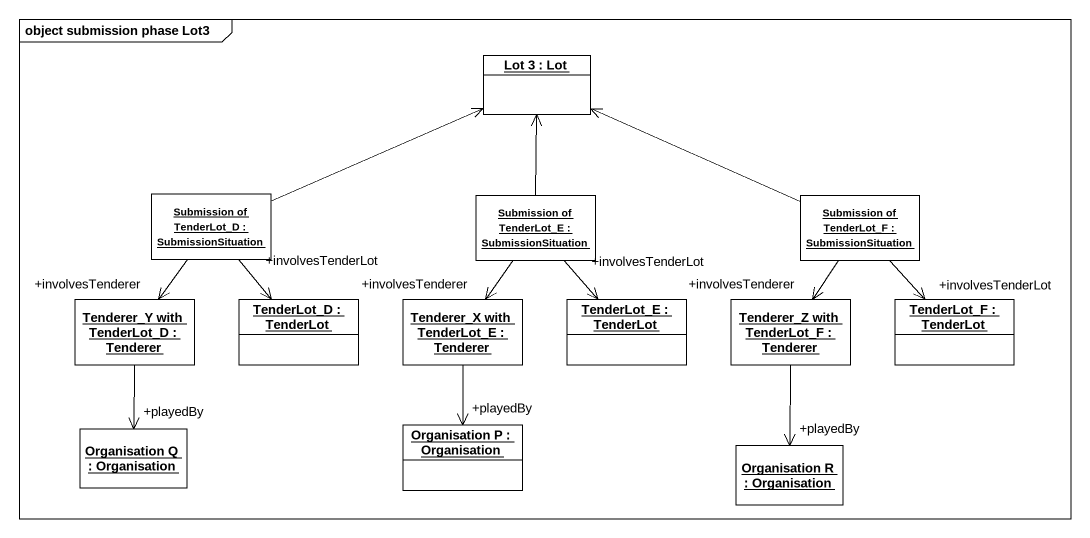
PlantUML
@startuml
mainframe object submission phase Lot3
hide circle
hide empty members
object "Lot 3 : Lot" as Lot_3
object "Submission of TenderLot_D : SubmissionSituation" as Submission_of_TenderLot_D
object "Submission of TenderLot_E : SubmissionSituation" as Submission_of_TenderLot_E
object "Submission of TenderLot_F : SubmissionSituation" as Submission_of_TenderLot_F
object "Tenderer_Y with TenderLot_D : Tenderer" as Tenderer_Y_with_TenderLot_D
object "TenderLot_D : TenderLot" as TenderLot_D
object "Tenderer_X with TenderLot_E : Tenderer" as Tenderer_X_with_TenderLot_E
object "TenderLot_E : TenderLot" as TenderLot_E
object "Tenderer_Z with TenderLot_F : Tenderer" as Tenderer_Z_with_TenderLot_F
object "TenderLot_F : TenderLot" as TenderLot_F
object "Organisation Q : Organisation" as Organisation_Q
object "Organisation P : Organisation" as Organisation_P
object "Organisation R : Organisation" as Organisation_R
Submission_of_TenderLot_D -right-> Lot_3
Submission_of_TenderLot_D --> "+involvesTenderer" Tenderer_Y_with_TenderLot_D
Submission_of_TenderLot_D --> "+involvesTenderLot" TenderLot_D
Submission_of_TenderLot_E -up-> Lot_3
Submission_of_TenderLot_E --> "+involvesTenderer" Tenderer_X_with_TenderLot_E
Submission_of_TenderLot_E --> "+involvesTenderLot" TenderLot_E
Submission_of_TenderLot_F -left-> Lot_3
Submission_of_TenderLot_F --> "+involvesTenderer" Tenderer_Z_with_TenderLot_F
Submission_of_TenderLot_F --> "+involvesTenderLot" TenderLot_F
Tenderer_Y_with_TenderLot_D --> "+playedBy" Organisation_Q
Tenderer_X_with_TenderLot_E --> "+playedBy" Organisation_P
Tenderer_Z_with_TenderLot_F --> "+playedBy" Organisation_R
@enduml
